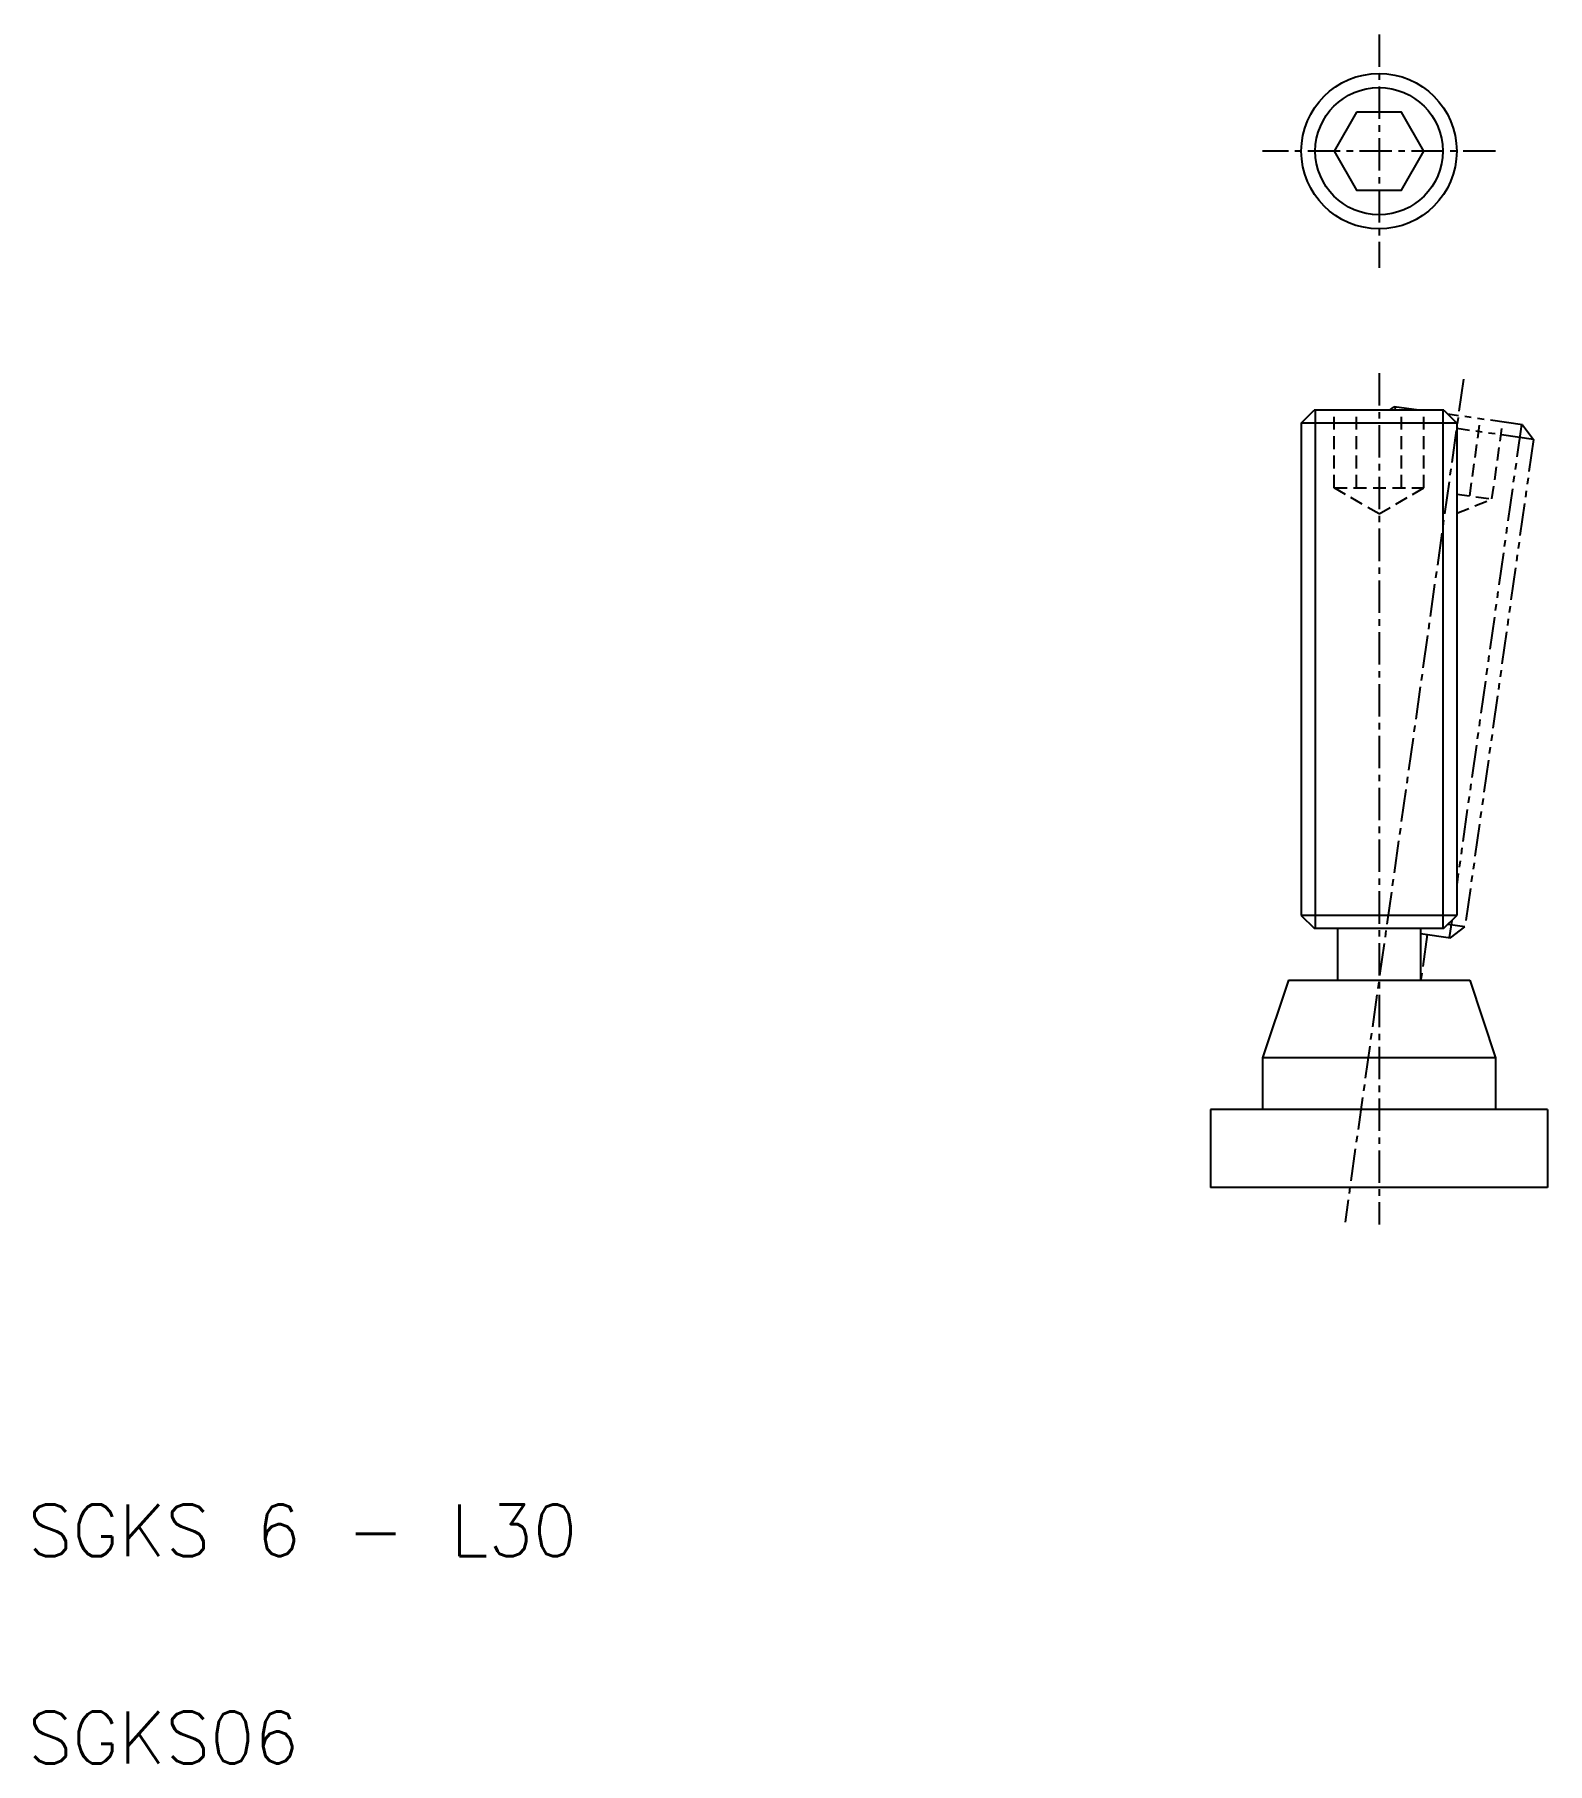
# Model space of a CAD drawing. Extents: x 10.3 to 68.7, y 10 to 76.7.
import ezdxf

# ---------------------------------------------------------------- set-up
doc = ezdxf.new("R2010")
doc.units = 0
for name, pattern in [('CENTER', [2, 1.25, -0.25, 0.25, -0.25]), ('DASHED', [0.75, 0.5, -0.25]), ('PHANTOM', [2.5, 1.25, -0.25, 0.25, -0.25, 0.25, -0.25])]:
    doc.linetypes.add(name, pattern=pattern)
doc.layers.get('0').update_dxf_attribs({"linetype": 'CONTINUOUS'})
doc.layers.add('CENTER', color=1, linetype='CENTER')
doc.styles.get("Standard").update_dxf_attribs({"font": 'txt.shx', "bigfont": 'bigfont.shx'})

msp = doc.modelspace()

# ---------------------------------------------------------------- linework, layer by layer
at = {"color": 7, "linetype": 'CONTINUOUS'}
for p, q in [((59.151, 61.737), (59.651, 62.237)), ((64.651, 62.237), (59.651, 62.237)), ((64.651, 62.237), (65.151, 61.737)), ((59.151, 61.737), (59.151, 42.737)), ((65.151, 61.737), (59.151, 61.737)), ((65.151, 61.737), (65.151, 42.737)), ((65.151, 42.737), (59.151, 42.737)), ((59.151, 42.737), (59.651, 42.237)), ((64.651, 42.237), (65.151, 42.737)), ((59.651, 42.237), (64.651, 42.237)), ((60.551, 42.237), (60.551, 40.237)), ((63.751, 42.237), (63.751, 40.237)), ((58.651, 40.237), (57.651, 37.237)), ((58.651, 40.237), (65.651, 40.237)), ((65.651, 40.237), (66.651, 37.237)), ((66.651, 37.237), (57.651, 37.237)), ((57.651, 37.237), (57.651, 35.237)), ((66.651, 37.237), (66.651, 35.237)), ((66.651, 35.237), (55.651, 35.237)), ((55.651, 35.237), (55.651, 32.237)), ((68.651, 35.237), (66.651, 35.237)), ((68.651, 35.237), (68.651, 32.237)), ((68.651, 32.237), (55.651, 32.237))]:
    msp.add_line(p, q, dxfattribs=at)
at = {"color": 3, "linetype": 'CONTINUOUS'}
for p, q in [((59.693, 62.237), (59.693, 42.237)), ((64.61, 62.237), (64.61, 42.237))]:
    msp.add_line(p, q, dxfattribs=at)
at = {"color": 3, "linetype": 'DASHED'}
for p, q in [((60.419, 59.237), (60.419, 62.237)), ((61.285, 59.237), (61.285, 62.237)), ((63.017, 59.237), (63.017, 62.237)), ((63.883, 59.237), (63.883, 62.237)), ((65.653, 58.932), (66.071, 61.903)), ((66.511, 58.811), (66.928, 61.782)), ((60.419, 59.237), (63.883, 59.237)), ((62.151, 58.237), (60.419, 59.237)), ((62.151, 58.237), (63.883, 59.237)), ((65.151, 59.002), (66.511, 58.811)), ((65.151, 58.262), (66.511, 58.811))]:
    msp.add_line(p, q, dxfattribs=at)
at = {"color": 3, "linetype": 'PHANTOM'}
for p, q in [((62.56, 62.237), (62.738, 62.371)), ((63.69, 62.237), (62.738, 62.371)), ((62.779, 62.365), (62.761, 62.237)), ((67.689, 61.675), (64.809, 62.08)), ((67.648, 61.681), (65.151, 43.918)), ((68.114, 61.11), (65.151, 61.527)), ((67.689, 61.675), (68.114, 61.11)), ((68.114, 61.11), (65.47, 42.295)), ((65.47, 42.295), (64.803, 42.389)), ((64.958, 42.544), (64.864, 41.876)), ((64.905, 41.87), (65.47, 42.295)), ((63.751, 42.032), (64.905, 41.87)), ((64.014, 41.995), (63.767, 40.237))]:
    msp.add_line(p, q, dxfattribs=at)
at = {"color": 7, "linetype": 'CONTINUOUS'}
msp.add_lwpolyline([(61.285, 73.737), (60.419, 72.237), (61.285, 70.737), (63.017, 70.737), (63.883, 72.237), (63.017, 73.737)], close=True, dxfattribs=at)
msp.add_circle((62.151, 72.237), 3, dxfattribs=at)
at = {"color": 3, "linetype": 'CONTINUOUS'}
msp.add_circle((62.151, 72.237), 2.458, dxfattribs=at)
at = {"layer": 'CENTER', "color": 1, "linetype": 'CENTER'}
for p, q in [((62.151, 76.737), (62.151, 67.737)), ((66.651, 72.237), (57.651, 72.237)), ((65.412, 63.438), (60.839, 30.9)), ((62.151, 63.666), (62.151, 30.809))]:
    msp.add_line(p, q, dxfattribs=at)

# ---------------------------------------------------------------- texts
at = {"color": 7, "linetype": 'CONTINUOUS'}
for s, p in [('SGKS 6 - L30', (10, 18)), ('SGKS06', (10, 10))]:
    msp.add_text(s, height=2, dxfattribs=at).set_placement(p)

doc.saveas('drawing.dxf')
